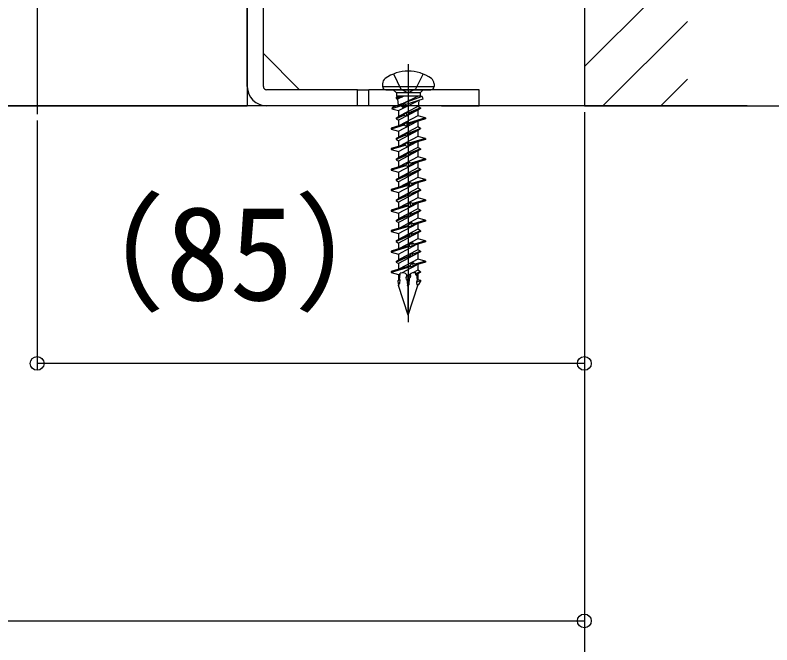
# Model space of a CAD drawing. Units: millimetres, scale not verified. Extents: x -873 to 877, y -1304 to 1297.
# Drawn here: x 24 to 141.5, y -1200.8 to -1103 of the extents above; entities that cross this region are included whole.
import ezdxf
from ezdxf.enums import TextEntityAlignment as Align

# ---------------------------------------------------------------- set-up
doc = ezdxf.new("R2010")
doc.units = ezdxf.units.MM
doc.header["$LTSCALE"] = 8
for name, color, linetype in [('0-5_YKK_12', 2, 'Continuous'), ('0-6_YKK_13', 4, 'Continuous'), ('0-7_YKK_D', 6, 'Continuous'), ('0-9_YSS_K', 3, 'Continuous')]:
    doc.layers.add(name, color=color, linetype=linetype)
doc.styles.add('ＭＳ ゴシック', font='')
doc.styles.get('ＭＳ ゴシック').set_extended_font_data('MS Gothic')

msp = doc.modelspace()

# ---------------------------------------------------------------- linework, layer by layer
at = {"layer": '0-5_YKK_12'}
for p, q in [((27.4, -931.369), (27.4, -1118.369)), ((60.05, -1043.369), (60.05, -1117.1)), ((-5.25, -1117.1), (60.05, -1117.1))]:
    msp.add_line(p, q, dxfattribs=at)
at = {"layer": '0-6_YKK_13'}
for p, q in [((60.05, -1114.1), (60.05, -1086.928)), ((62.55, -1114.1), (62.55, -1086.928)), ((62.55, -1108.993), (68.157, -1114.6)), ((85.05, -1110.623), (85.05, -1150.695)), ((82.75, -1112.15), (83.905, -1114.487)), ((85.05, -1112.6), (85.05, -1119.1)), ((87.35, -1112.15), (86.195, -1114.487)), ((81.05, -1113.676), (81.05, -1114.1)), ((81.05, -1114.1), (89.05, -1114.1)), ((89.05, -1113.676), (89.05, -1114.1)), ((77.184, -1114.6), (78.916, -1114.6)), ((78.916, -1117.1), (78.916, -1114.6)), ((90.222, -1114.6), (78.916, -1114.6)), ((81.55, -1114.6), (88.55, -1114.6)), ((83.21, -1115.1), (82.71, -1114.6)), ((83.21, -1115.1), (83.21, -1115.6)), ((86.89, -1115.1), (86.89, -1115.6)), ((91.636, -1114.6), (90.222, -1114.6)), ((83.876, -1115.651), (83.183, -1115.944)), ((83.185, -1115.805), (83.183, -1115.944)), ((83.183, -1115.944), (83.405, -1116.073)), ((83.659, -1115.6), (83.185, -1115.805)), ((83.185, -1115.805), (83.379, -1115.693)), ((87.001, -1115.6), (83.21, -1115.6)), ((83.589, -1115.6), (83.379, -1115.693)), ((84.384, -1115.6), (83.405, -1116.073)), ((83.405, -1116.073), (83.471, -1117.012)), ((83.53, -1117.848), (86.543, -1116.3)), ((83.877, -1115.6), (83.876, -1115.651)), ((83.876, -1115.651), (84.104, -1115.735)), ((84.104, -1115.735), (84.045, -1115.6)), ((86.598, -1115.6), (84.153, -1116.772)), ((87.206, -1115.663), (84.359, -1116.691)), ((87.29, -1116.066), (84.667, -1116.89)), ((86.682, -1116.257), (86.614, -1117.222)), ((87.206, -1115.663), (86.972, -1115.6)), ((87.206, -1115.663), (87.29, -1116.066)), ((77.184, -1117.1), (63.05, -1117.1)), ((78.916, -1117.1), (77.184, -1117.1)), ((90.222, -1117.1), (78.916, -1117.1)), ((83.937, -1117.12), (82.498, -1117.572)), ((82.545, -1117.346), (82.498, -1117.572)), ((82.498, -1117.572), (83.53, -1117.848)), ((84.078, -1116.792), (82.545, -1117.346)), ((86.55, -1117.746), (83.55, -1119.336)), ((83.937, -1117.12), (84.078, -1116.792)), ((84.313, -1117.446), (83.937, -1117.12)), ((84.153, -1116.772), (84.078, -1116.792)), ((84.153, -1116.772), (84.313, -1117.446)), ((84.325, -1116.69), (84.319, -1117.443)), ((84.319, -1117.443), (84.667, -1116.89)), ((84.359, -1116.691), (84.325, -1116.69)), ((84.667, -1116.89), (84.359, -1116.691)), ((86.95, -1117.415), (85.147, -1118.17)), ((86.95, -1117.515), (85.151, -1118.268)), ((86.55, -1117.746), (86.55, -1118.667)), ((90.222, -1117.1), (91.636, -1117.1)), ((91.636, -1117.1), (96.05, -1117.1)), ((84.36, -1118.499), (83.15, -1119.005)), ((84.364, -1118.597), (83.15, -1119.105)), ((83.15, -1119.005), (83.55, -1118.774)), ((83.55, -1117.854), (83.55, -1118.774)), ((86.55, -1118.667), (83.7, -1120.177)), ((84.36, -1118.499), (84.746, -1118.141)), ((84.364, -1118.597), (84.36, -1118.499)), ((84.769, -1118.69), (84.364, -1118.597)), ((84.746, -1118.141), (84.769, -1118.69)), ((84.746, -1118.141), (85.147, -1118.17)), ((85.151, -1118.268), (84.769, -1118.69)), ((85.147, -1118.17), (85.151, -1118.268)), ((87.72, -1118.98), (85.213, -1119.727)), ((87.72, -1118.98), (86.55, -1118.667)), ((87.72, -1118.98), (87.72, -1119.13)), ((84.422, -1119.962), (82.38, -1120.57)), ((84.428, -1120.111), (82.38, -1120.72)), ((83.55, -1119.336), (83.55, -1120.222)), ((83.55, -1121.034), (86.4, -1119.523)), ((84.422, -1119.962), (84.807, -1119.591)), ((84.428, -1120.111), (84.422, -1119.962)), ((84.839, -1120.351), (84.428, -1120.111)), ((84.807, -1119.591), (84.839, -1120.351)), ((84.807, -1119.591), (85.213, -1119.727)), ((85.219, -1119.875), (84.839, -1120.351)), ((85.213, -1119.727), (85.219, -1119.875)), ((87.72, -1119.13), (85.219, -1119.875)), ((86.55, -1119.479), (86.55, -1120.364)), ((86.55, -1120.926), (83.55, -1122.516)), ((84.492, -1121.624), (84.876, -1121.251)), ((84.876, -1121.251), (84.899, -1121.801)), ((84.876, -1121.251), (85.279, -1121.295)), ((86.95, -1120.595), (85.279, -1121.295)), ((85.279, -1121.295), (85.283, -1121.393)), ((86.95, -1120.695), (85.283, -1121.393)), ((86.55, -1120.926), (86.55, -1121.847)), ((84.492, -1121.624), (83.15, -1122.185)), ((84.496, -1121.722), (83.15, -1122.285)), ((83.15, -1122.185), (83.55, -1121.954)), ((86.55, -1121.847), (83.7, -1123.357)), ((84.496, -1121.722), (84.492, -1121.624)), ((84.899, -1121.801), (84.496, -1121.722)), ((85.283, -1121.393), (84.899, -1121.801)), ((87.72, -1122.16), (85.345, -1122.868)), ((87.72, -1122.31), (85.351, -1123.016)), ((87.72, -1122.16), (86.55, -1121.847)), ((87.72, -1122.16), (87.72, -1122.31)), ((84.554, -1123.103), (82.38, -1123.75)), ((84.56, -1123.251), (82.38, -1123.9)), ((83.55, -1122.516), (83.55, -1123.402)), ((83.55, -1124.214), (86.4, -1122.703)), ((84.554, -1123.103), (84.937, -1122.702)), ((84.56, -1123.251), (84.554, -1123.103)), ((84.969, -1123.462), (84.56, -1123.251)), ((84.937, -1122.702), (84.969, -1123.462)), ((84.937, -1122.702), (85.345, -1122.868)), ((85.351, -1123.016), (84.969, -1123.462)), ((85.345, -1122.868), (85.351, -1123.016)), ((86.55, -1122.659), (86.55, -1123.544)), ((84.623, -1124.749), (83.15, -1125.365)), ((84.627, -1124.847), (83.15, -1125.465)), ((86.55, -1124.106), (83.55, -1125.696)), ((84.623, -1124.749), (85.007, -1124.362)), ((84.627, -1124.847), (84.623, -1124.749)), ((85.03, -1124.912), (84.627, -1124.847)), ((85.007, -1124.362), (85.03, -1124.912)), ((85.007, -1124.362), (85.41, -1124.42)), ((85.414, -1124.518), (85.03, -1124.912)), ((86.95, -1123.775), (85.41, -1124.42)), ((85.41, -1124.42), (85.414, -1124.518)), ((86.95, -1123.875), (85.414, -1124.518)), ((86.55, -1124.106), (86.55, -1125.027)), ((83.15, -1125.365), (83.55, -1125.134)), ((83.55, -1125.696), (83.55, -1126.582)), ((83.55, -1127.394), (86.4, -1125.883)), ((86.55, -1125.027), (83.7, -1126.537)), ((84.686, -1126.244), (85.068, -1125.812)), ((85.068, -1125.812), (85.1, -1126.572)), ((85.068, -1125.812), (85.477, -1126.008)), ((87.72, -1125.34), (85.477, -1126.008)), ((85.477, -1126.008), (85.483, -1126.156)), ((87.72, -1125.49), (85.483, -1126.156)), ((87.72, -1125.34), (86.55, -1125.027)), ((86.55, -1125.839), (86.55, -1126.724)), ((87.72, -1125.34), (87.72, -1125.49)), ((84.686, -1126.244), (82.38, -1126.93)), ((84.692, -1126.392), (82.38, -1127.08)), ((84.692, -1126.392), (84.686, -1126.244)), ((85.1, -1126.572), (84.692, -1126.392)), ((85.483, -1126.156), (85.1, -1126.572)), ((86.95, -1126.955), (85.541, -1127.545)), ((86.95, -1127.055), (85.545, -1127.643)), ((84.754, -1127.874), (83.15, -1128.545)), ((84.759, -1127.972), (83.15, -1128.645)), ((83.15, -1128.545), (83.55, -1128.314)), ((86.55, -1127.286), (83.55, -1128.876)), ((86.55, -1128.207), (83.7, -1129.717)), ((84.754, -1127.874), (85.138, -1127.473)), ((84.759, -1127.972), (84.754, -1127.874)), ((85.161, -1128.022), (84.759, -1127.972)), ((85.138, -1127.473), (85.161, -1128.022)), ((85.138, -1127.473), (85.541, -1127.545)), ((85.545, -1127.643), (85.161, -1128.022)), ((85.541, -1127.545), (85.545, -1127.643)), ((86.55, -1127.286), (86.55, -1128.207)), ((87.72, -1128.52), (86.55, -1128.207)), ((84.818, -1129.384), (82.38, -1130.11)), ((84.824, -1129.533), (82.38, -1130.26)), ((83.55, -1128.876), (83.55, -1129.762)), ((83.55, -1130.574), (86.4, -1129.063)), ((84.818, -1129.384), (85.199, -1128.923)), ((84.824, -1129.533), (84.818, -1129.384)), ((85.231, -1129.683), (84.824, -1129.533)), ((85.199, -1128.923), (85.231, -1129.683)), ((85.199, -1128.923), (85.609, -1129.149)), ((85.615, -1129.297), (85.231, -1129.683)), ((87.72, -1128.52), (85.609, -1129.149)), ((85.609, -1129.149), (85.615, -1129.297)), ((87.72, -1128.67), (85.615, -1129.297)), ((86.55, -1129.019), (86.55, -1129.904)), ((87.72, -1128.52), (87.72, -1128.67)), ((86.55, -1130.466), (83.55, -1132.056)), ((84.886, -1130.999), (85.269, -1130.584)), ((85.269, -1130.584), (85.292, -1131.133)), ((85.269, -1130.584), (85.673, -1130.67)), ((86.95, -1130.135), (85.673, -1130.67)), ((85.673, -1130.67), (85.677, -1130.768)), ((86.95, -1130.235), (85.677, -1130.768)), ((86.55, -1130.466), (86.55, -1131.387)), ((84.886, -1130.999), (83.15, -1131.725)), ((84.89, -1131.097), (83.15, -1131.825)), ((83.15, -1131.725), (83.55, -1131.494)), ((86.55, -1131.387), (83.7, -1132.897)), ((84.89, -1131.097), (84.886, -1130.999)), ((85.292, -1131.133), (84.89, -1131.097)), ((85.677, -1130.768), (85.292, -1131.133)), ((87.72, -1131.7), (85.741, -1132.29)), ((87.72, -1131.85), (85.747, -1132.438)), ((87.72, -1131.7), (86.55, -1131.387)), ((87.72, -1131.7), (87.72, -1131.85)), ((84.95, -1132.525), (82.38, -1133.29)), ((84.956, -1132.673), (82.38, -1133.44)), ((83.55, -1132.056), (83.55, -1132.942)), ((83.55, -1133.754), (86.4, -1132.243)), ((84.95, -1132.525), (85.33, -1132.034)), ((84.956, -1132.673), (84.95, -1132.525)), ((85.362, -1132.794), (84.956, -1132.673)), ((85.33, -1132.034), (85.362, -1132.794)), ((85.33, -1132.034), (85.741, -1132.29)), ((85.747, -1132.438), (85.362, -1132.794)), ((85.741, -1132.29), (85.747, -1132.438)), ((86.55, -1132.199), (86.55, -1133.084)), ((85.017, -1134.124), (83.15, -1134.905)), ((85.021, -1134.222), (83.15, -1135.005)), ((86.55, -1133.646), (83.55, -1135.236)), ((85.017, -1134.124), (85.399, -1133.694)), ((85.021, -1134.222), (85.017, -1134.124)), ((85.422, -1134.244), (85.021, -1134.222)), ((85.399, -1133.694), (85.422, -1134.244)), ((85.399, -1133.694), (85.804, -1133.795)), ((85.808, -1133.893), (85.422, -1134.244)), ((86.95, -1133.315), (85.804, -1133.795)), ((85.804, -1133.795), (85.808, -1133.893)), ((86.95, -1133.415), (85.808, -1133.893)), ((86.55, -1133.646), (86.55, -1134.567)), ((83.15, -1134.905), (83.55, -1134.674)), ((83.55, -1135.236), (83.55, -1136.122)), ((83.55, -1136.934), (86.4, -1135.423)), ((86.55, -1134.567), (83.7, -1136.077)), ((85.082, -1135.666), (85.46, -1135.144)), ((85.46, -1135.144), (85.492, -1135.904)), ((85.46, -1135.144), (85.873, -1135.43)), ((87.72, -1134.88), (85.873, -1135.43)), ((85.873, -1135.43), (85.879, -1135.579)), ((87.72, -1135.03), (85.879, -1135.579)), ((87.72, -1134.88), (86.55, -1134.567)), ((86.55, -1135.379), (86.55, -1136.264)), ((87.72, -1134.88), (87.72, -1135.03)), ((85.082, -1135.666), (82.38, -1136.47)), ((85.088, -1135.814), (82.38, -1136.62)), ((86.55, -1136.264), (83.55, -1137.854)), ((85.088, -1135.814), (85.082, -1135.666)), ((85.492, -1135.904), (85.088, -1135.814)), ((85.879, -1135.579), (85.492, -1135.904)), ((86.95, -1136.495), (85.935, -1136.92)), ((86.95, -1136.595), (85.939, -1137.018)), ((86.95, -1136.495), (86.55, -1136.264)), ((86.95, -1136.595), (86.55, -1136.826)), ((86.95, -1136.495), (86.95, -1136.595)), ((85.148, -1137.249), (83.15, -1138.085)), ((85.153, -1137.347), (83.15, -1138.185)), ((86.55, -1136.826), (83.55, -1138.416)), ((86.55, -1137.747), (83.7, -1139.257)), ((85.148, -1137.249), (85.53, -1136.805)), ((85.153, -1137.347), (85.148, -1137.249)), ((85.553, -1137.355), (85.153, -1137.347)), ((85.53, -1136.805), (85.553, -1137.355)), ((85.53, -1136.805), (85.935, -1136.92)), ((85.939, -1137.018), (85.553, -1137.355)), ((85.935, -1136.92), (85.939, -1137.018)), ((86.55, -1136.826), (86.55, -1137.747)), ((87.72, -1138.06), (86.55, -1137.747)), ((85.214, -1138.807), (82.38, -1139.65)), ((85.22, -1138.955), (82.38, -1139.8)), ((83.15, -1138.085), (83.55, -1137.854)), ((83.15, -1138.085), (83.15, -1138.185)), ((83.15, -1138.185), (83.55, -1138.416)), ((83.55, -1138.416), (83.55, -1139.302)), ((83.55, -1140.114), (86.4, -1138.603)), ((85.214, -1138.807), (85.591, -1138.255)), ((85.22, -1138.955), (85.214, -1138.807)), ((85.623, -1139.015), (85.22, -1138.955)), ((85.591, -1138.255), (85.623, -1139.015)), ((85.591, -1138.255), (86.005, -1138.571)), ((86.011, -1138.719), (85.623, -1139.015)), ((87.72, -1138.06), (86.005, -1138.571)), ((86.005, -1138.571), (86.011, -1138.719)), ((87.72, -1138.21), (86.011, -1138.719)), ((86.55, -1138.559), (86.55, -1139.444)), ((87.72, -1138.06), (87.72, -1138.21)), ((82.38, -1139.65), (82.38, -1139.8)), ((82.38, -1139.8), (83.55, -1140.114)), ((86.55, -1139.444), (83.55, -1141.034)), ((86.55, -1140.006), (83.55, -1141.596)), ((83.55, -1140.114), (83.55, -1141.034)), ((85.28, -1140.374), (85.661, -1139.916)), ((85.661, -1139.916), (85.684, -1140.465)), ((85.661, -1139.916), (86.067, -1140.045)), ((86.95, -1139.675), (86.067, -1140.045)), ((86.067, -1140.045), (86.071, -1140.143)), ((86.95, -1139.775), (86.071, -1140.143)), ((86.95, -1139.675), (86.55, -1139.444)), ((86.95, -1139.775), (86.55, -1140.006)), ((86.55, -1140.006), (86.55, -1140.927)), ((86.95, -1139.675), (86.95, -1139.775)), ((85.28, -1140.374), (83.15, -1141.265)), ((85.284, -1140.472), (83.15, -1141.365)), ((83.15, -1141.265), (83.55, -1141.034)), ((83.15, -1141.265), (83.15, -1141.365)), ((86.55, -1140.927), (83.7, -1142.437)), ((85.284, -1140.472), (85.28, -1140.374)), ((85.684, -1140.465), (85.284, -1140.472)), ((86.071, -1140.143), (85.684, -1140.465)), ((87.72, -1141.24), (86.137, -1141.712)), ((87.72, -1141.24), (86.55, -1140.927)), ((87.72, -1141.24), (87.72, -1141.39)), ((85.346, -1141.947), (82.38, -1142.83)), ((85.352, -1142.095), (82.38, -1142.98)), ((83.15, -1141.365), (83.55, -1141.596)), ((83.55, -1141.596), (83.55, -1142.482)), ((84.068, -1143.019), (86.4, -1141.783)), ((85.346, -1141.947), (85.722, -1141.366)), ((85.352, -1142.095), (85.346, -1141.947)), ((85.754, -1142.126), (85.352, -1142.095)), ((85.722, -1141.366), (85.754, -1142.126)), ((85.722, -1141.366), (86.137, -1141.712)), ((86.143, -1141.86), (85.754, -1142.126)), ((86.137, -1141.712), (86.143, -1141.86)), ((87.72, -1141.39), (86.143, -1141.86)), ((86.55, -1141.739), (86.55, -1142.624)), ((82.38, -1142.83), (82.38, -1142.98)), ((82.38, -1142.98), (83.55, -1143.294)), ((83.55, -1143.294), (83.775, -1143.175)), ((83.55, -1143.294), (83.55, -1144.214)), ((85.389, -1143.492), (84.745, -1143.754)), ((85.342, -1143.265), (84.854, -1143.523)), ((86.55, -1142.624), (85.766, -1143.04)), ((85.792, -1143.026), (85.783, -1143.036)), ((85.792, -1143.026), (85.807, -1143.032)), ((85.792, -1143.026), (85.792, -1143.034)), ((86.665, -1142.975), (86.17, -1143.175)), ((86.701, -1143.06), (86.19, -1143.329)), ((86.55, -1143.186), (86.336, -1143.3)), ((86.95, -1142.855), (86.55, -1142.624)), ((86.95, -1142.955), (86.55, -1143.186)), ((86.55, -1143.186), (86.55, -1144.107)), ((86.95, -1142.855), (86.665, -1142.975)), ((86.701, -1143.06), (86.95, -1142.955)), ((86.95, -1142.855), (86.95, -1142.955)), ((83.806, -1144.135), (83.41, -1144.295)), ((83.41, -1144.295), (83.55, -1144.214)), ((83.41, -1144.295), (83.502, -1144.749)), ((83.743, -1144.621), (83.502, -1144.749)), ((83.502, -1144.749), (83.55, -1144.776)), ((83.694, -1144.138), (83.55, -1144.214)), ((83.645, -1144.726), (83.55, -1144.776)), ((83.55, -1144.776), (83.55, -1144.983)), ((85.353, -1143.771), (84.786, -1144.071)), ((85.214, -1143.894), (84.9, -1144.061)), ((87, -1144.227), (86.337, -1144.466)), ((86.55, -1144.107), (86.41, -1144.181)), ((87, -1144.227), (86.55, -1144.107)), ((87, -1144.227), (86.621, -1144.865)), ((85.05, -1149.6), (83.55, -1144.983)), ((85.211, -1144.87), (84.903, -1144.981)), ((85.134, -1144.858), (84.974, -1144.942)), ((85.05, -1149.6), (86.55, -1144.983)), ((85.05, -1149.6), (85.05, -1144.983)), ((86.621, -1144.865), (86.401, -1144.966)), ((86.55, -1144.983), (86.479, -1144.93)), ((86.55, -1144.897), (86.55, -1144.983))]:
    msp.add_line(p, q, dxfattribs=at)
for points in [[(77.184, -1117.1), (77.184, -1114.6), (63.05, -1114.6)], [(87.39, -1114.6), (86.89, -1115.1), (83.21, -1115.1)], [(83.905, -1114.487), (84.117, -1114.6), (85.05, -1115.096)], [(86.195, -1114.487), (85.983, -1114.6), (85.05, -1115.096)], [(96.05, -1117.1), (96.05, -1114.6), (91.636, -1114.6)], [(86.95, -1117.415), (86.55, -1117.184), (83.55, -1118.774)], [(86.95, -1117.415), (86.95, -1117.515), (86.55, -1117.746)], [(83.15, -1119.005), (83.15, -1119.105), (83.55, -1119.336)], [(82.38, -1120.57), (82.38, -1120.72), (83.55, -1121.034), (83.55, -1121.954)], [(86.95, -1120.595), (86.55, -1120.364), (83.55, -1121.954)], [(86.95, -1120.595), (86.95, -1120.695), (86.55, -1120.926)], [(83.15, -1122.185), (83.15, -1122.285), (83.55, -1122.516)], [(86.95, -1123.775), (86.55, -1123.544), (83.55, -1125.134)], [(82.38, -1123.75), (82.38, -1123.9), (83.55, -1124.214), (83.55, -1125.134)], [(86.95, -1123.775), (86.95, -1123.875), (86.55, -1124.106)], [(83.15, -1125.365), (83.15, -1125.465), (83.55, -1125.696)], [(82.38, -1126.93), (82.38, -1127.08), (83.55, -1127.394), (83.55, -1128.314)], [(86.95, -1126.955), (86.55, -1126.724), (83.55, -1128.314)], [(86.95, -1126.955), (86.95, -1127.055), (86.55, -1127.286)], [(83.15, -1128.545), (83.15, -1128.645), (83.55, -1128.876)], [(82.38, -1130.11), (82.38, -1130.26), (83.55, -1130.574), (83.55, -1131.494)], [(86.95, -1130.135), (86.55, -1129.904), (83.55, -1131.494)], [(86.95, -1130.135), (86.95, -1130.235), (86.55, -1130.466)], [(83.15, -1131.725), (83.15, -1131.825), (83.55, -1132.056)], [(86.95, -1133.315), (86.55, -1133.084), (83.55, -1134.674)], [(82.38, -1133.29), (82.38, -1133.44), (83.55, -1133.754), (83.55, -1134.674)], [(86.95, -1133.315), (86.95, -1133.415), (86.55, -1133.646)], [(83.15, -1134.905), (83.15, -1135.005), (83.55, -1135.236)], [(82.38, -1136.47), (82.38, -1136.62), (83.55, -1136.934), (83.55, -1137.854)], [(83.55, -1144.983), (83.645, -1144.726), (83.743, -1144.621), (83.806, -1144.135), (83.701, -1144.135), (83.775, -1143.175), (83.811, -1143.074)], [(85.05, -1144.983), (84.903, -1144.981), (84.974, -1144.942), (84.9, -1144.061), (84.786, -1144.071), (84.745, -1143.754), (84.854, -1143.523), (84.84, -1143.352)], [(85.279, -1143.329), (85.389, -1143.492), (85.353, -1143.771), (85.214, -1143.894), (85.134, -1144.858), (85.211, -1144.87), (85.05, -1144.983)], [(86.207, -1143.048), (86.17, -1143.175), (86.19, -1143.329), (86.336, -1143.3), (86.41, -1144.181), (86.337, -1144.466), (86.401, -1144.966)]]:
    msp.add_lwpolyline(points, dxfattribs=at)
for centre, radius, start, end in [((85.05, -1117.8), 6.1, 53.96812, 126.03188), ((82.05, -1113.676), 1, 126.03188, 180), ((88.05, -1113.676), 1, 0, 53.96812), ((63.05, -1114.1), 3, 180, 270), ((63.05, -1114.1), 0.5, 180, 270), ((81.55, -1114.1), 0.5, 180, 270), ((88.55, -1114.1), 0.5, 270, 0), ((84.13, -1143.937), 0.92, 39.4857, 110.30746), ((85.97, -1143.937), 0.92, 75.06978, 138.64729)]:
    msp.add_arc(centre, radius, start, end, dxfattribs=at)
at = {"layer": '0-7_YKK_D'}
for p, q in [((113.4, -1117.1), (288.9, -1117.1)), ((112.4, -1118.1), (112.4, -1158.1)), ((112.4, -1118.1), (112.4, -1238.1)), ((112.4, -1118.1), (112.4, -1198.1)), ((27.4, -1119.369), (27.4, -1158.1)), ((112.4, -1157.1), (27.4, -1157.1)), ((-222.1, -1197.1), (112.4, -1197.1))]:
    msp.add_line(p, q, dxfattribs=at)
for centre in [(27.4, -1157.1), (112.4, -1157.1), (112.4, -1197.1)]:
    msp.add_circle(centre, 1.075, dxfattribs=at)
at = {"layer": '0-9_YSS_K'}
for p, q in [((112.4, -1111.012), (128.4, -1095.012)), ((115.292, -1117.1), (128.4, -1103.992)), ((124.272, -1117.1), (128.4, -1112.972)), ((137.691, -1117.1), (-300.874, -1117.1))]:
    msp.add_line(p, q, dxfattribs=at)
msp.add_lwpolyline([(112.4, -610.536), (112.4, -1117.1), (128.4, -1117.1)], dxfattribs=at)

# ---------------------------------------------------------------- texts
at = {"layer": '0-7_YKK_D', "style": 'ＭＳ ゴシック'}
msp.add_text('（85）', height=14.66, dxfattribs=at).set_placement((27.336, -1151.714), align=Align.BOTTOM_LEFT)

doc.saveas('drawing.dxf')
